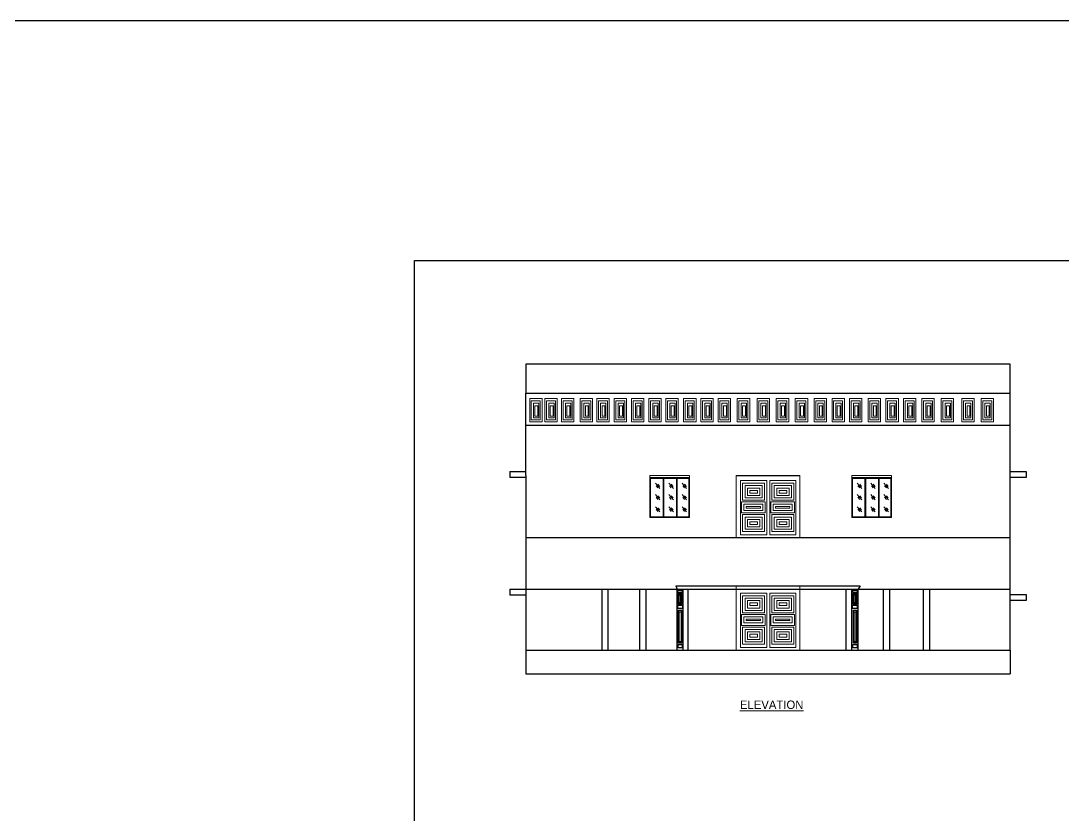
# Model space of a CAD drawing. Header units: metres. Extents: x 0 to 298, y 0 to 242.
# Drawn here: x 63.79 to 103.17, y 211.97 to 241.97 of the extents above; entities that cross this region are included whole.
import ezdxf

# ---------------------------------------------------------------- set-up
doc = ezdxf.new("R2010")
doc.units = ezdxf.units.M
doc.styles.add('style1', font='BKANT.TTF', dxfattribs={"height": 1})

msp = doc.modelspace()

# ---------------------------------------------------------------- linework, layer by layer
for p, q in [((78.66366, 176.03468), (78.66366, 232.92204)), ((78.66366, 232.92204), (181.04662, 232.92204))]:
    msp.add_line(p, q)
at = {"color": 1, "ltscale": 25}
for p, q in [((101.16848, 229.00183), (82.86848, 229.00183)), ((82.86848, 229.00183), (82.86848, 227.90183)), ((101.16848, 226.70183), (101.16848, 229.00183)), ((82.86848, 227.90183), (101.16848, 227.90183)), ((82.86848, 226.82325), (82.86848, 227.90183)), ((101.16848, 226.90183), (101.16848, 227.92765)), ((82.86848, 224.80183), (82.86848, 226.90183)), ((101.16848, 218.20183), (101.16848, 226.90183)), ((82.86848, 226.70183), (101.16848, 226.70183)), ((82.86848, 226.70183), (101.16848, 226.70183)), ((82.25848, 224.94451), (82.86848, 224.94451)), ((82.25848, 224.94451), (82.25848, 224.71451)), ((101.16848, 224.94451), (101.77848, 224.94451)), ((101.77848, 224.94451), (101.77848, 224.71451)), ((82.86848, 224.71451), (82.25848, 224.71451)), ((82.86848, 224.80183), (82.86848, 218.20183)), ((101.77848, 224.71451), (101.16848, 224.71451)), ((82.86848, 223.60183), (82.86848, 223.37183)), ((82.86848, 222.45183), (101.16848, 222.45183)), ((88.53481, 220.63201), (95.49751, 220.63201)), ((88.53481, 220.63201), (88.58221, 220.50183)), ((95.49751, 220.63201), (95.41848, 220.50183)), ((82.25848, 220.50183), (82.86848, 220.50183)), ((82.25848, 220.50183), (82.25848, 220.27183)), ((82.86848, 220.27183), (82.25848, 220.27183)), ((82.86848, 220.50183), (101.16848, 220.50183)), ((82.86848, 220.50183), (82.86848, 220.27183)), ((85.74716, 218.20183), (85.74716, 220.50183)), ((85.97716, 218.20183), (85.97716, 220.50183)), ((87.17961, 218.20183), (87.17961, 220.50183)), ((87.40961, 218.20183), (87.40961, 220.50183)), ((88.58221, 218.20183), (88.58221, 220.50183)), ((88.81221, 218.20183), (88.81221, 220.50183)), ((89.00716, 218.20183), (89.00716, 220.50183)), ((94.96981, 218.20183), (94.96981, 220.50183)), ((95.18848, 218.20183), (95.18848, 220.50183)), ((95.18848, 218.20183), (95.18848, 220.50183)), ((95.41848, 218.20183), (95.41848, 220.50183)), ((95.41848, 218.20183), (95.41848, 220.50183)), ((96.38545, 218.20183), (96.38545, 220.50183)), ((96.61545, 218.20183), (96.61545, 220.50183)), ((97.89858, 218.20183), (97.89858, 220.50183)), ((98.12858, 218.20183), (98.12858, 220.50183)), ((101.16848, 220.30183), (101.77848, 220.30183)), ((101.77848, 220.30183), (101.77848, 220.07183)), ((101.77848, 220.07183), (101.16848, 220.07183)), ((82.86848, 218.20183), (101.16848, 218.20183)), ((82.86848, 218.20183), (82.86848, 217.30183)), ((101.16848, 218.20183), (101.16848, 217.29938)), ((82.86848, 217.30183), (101.16848, 217.30183))]:
    msp.add_line(p, q, dxfattribs=at)
at = {"lineweight": 0, "ltscale": 50}
for p, q in [((89.05333, 224.79118), (87.55333, 224.79118)), ((89.05333, 224.71451), (87.55333, 224.71451)), ((96.68128, 224.79118), (95.18128, 224.79118)), ((96.68128, 224.71451), (95.18128, 224.71451))]:
    msp.add_line(p, q, dxfattribs=at)
at = {"lineweight": 0}
for p, q in [((87.55333, 224.79118), (89.05333, 224.79118)), ((89.05333, 224.79118), (87.55333, 224.79118)), ((89.05333, 224.79118), (87.55333, 224.79118)), ((89.05333, 224.79118), (87.55333, 224.79118)), ((87.55333, 224.79118), (89.05333, 224.79118)), ((87.55333, 224.79118), (87.55333, 223.21451)), ((87.55333, 224.71451), (89.05333, 224.71451)), ((87.57888, 223.24007), (87.57888, 224.68896)), ((89.02777, 224.68896), (87.57888, 224.68896)), ((89.05333, 224.71451), (87.59166, 224.71451)), ((89.05333, 224.71451), (87.59166, 224.71451)), ((87.93416, 224.30959), (87.76223, 224.50682)), ((88.05257, 223.24007), (88.05257, 224.68896)), ((88.08143, 223.24007), (88.08143, 224.68896)), ((88.44115, 224.30959), (88.26922, 224.50682)), ((88.56126, 223.24007), (88.56126, 224.68896)), ((88.59012, 223.24007), (88.59012, 224.68896)), ((88.94128, 224.30959), (88.76935, 224.50682)), ((89.02777, 223.24007), (89.02777, 224.68896)), ((89.05333, 224.71451), (89.05333, 224.79118)), ((89.05333, 224.79118), (89.05333, 224.79118)), ((89.05333, 223.21451), (89.05333, 224.71451)), ((89.05333, 223.21451), (89.05333, 224.71451)), ((89.05333, 224.71451), (89.05333, 224.71451)), ((90.81848, 222.45183), (90.81848, 224.79118)), ((93.21848, 222.45183), (93.21848, 224.79118)), ((95.18128, 224.79118), (96.68128, 224.79118)), ((96.68128, 224.79118), (95.18128, 224.79118)), ((96.68128, 224.79118), (95.18128, 224.79118)), ((96.68128, 224.79118), (95.18128, 224.79118)), ((95.18128, 224.79118), (96.68128, 224.79118)), ((95.18128, 224.79118), (95.18128, 223.21451)), ((95.18128, 224.71451), (96.68128, 224.71451)), ((95.20684, 223.24007), (95.20684, 224.68896)), ((96.65572, 224.68896), (95.20684, 224.68896)), ((96.68128, 224.71451), (95.21961, 224.71451)), ((96.68128, 224.71451), (95.21961, 224.71451)), ((95.56211, 224.30959), (95.39018, 224.50682)), ((95.68052, 223.24007), (95.68052, 224.68896)), ((95.70938, 223.24007), (95.70938, 224.68896)), ((96.06911, 224.30959), (95.89717, 224.50682)), ((96.18921, 223.24007), (96.18921, 224.68896)), ((96.21807, 223.24007), (96.21807, 224.68896)), ((96.56924, 224.30959), (96.39731, 224.50682)), ((96.65572, 223.24007), (96.65572, 224.68896)), ((96.68128, 224.71451), (96.68128, 224.79118)), ((96.68128, 224.79118), (96.68128, 224.79118)), ((96.68128, 223.21451), (96.68128, 224.71451)), ((96.68128, 223.21451), (96.68128, 224.71451)), ((96.68128, 224.71451), (96.68128, 224.71451)), ((87.85784, 224.33006), (87.7889, 224.40913)), ((87.92642, 224.38427), (87.85748, 224.46335)), ((88.36483, 224.33006), (88.2959, 224.40913)), ((88.43341, 224.38427), (88.36447, 224.46335)), ((88.86496, 224.33006), (88.79603, 224.40913)), ((88.93354, 224.38427), (88.86461, 224.46335)), ((95.48579, 224.33006), (95.41685, 224.40913)), ((95.55437, 224.38427), (95.48543, 224.46335)), ((95.99278, 224.33006), (95.92385, 224.40913)), ((96.06136, 224.38427), (95.99243, 224.46335)), ((96.49291, 224.33006), (96.42398, 224.40913)), ((96.56149, 224.38427), (96.49256, 224.46335)), ((87.93416, 223.87523), (87.76223, 224.07246)), ((87.85784, 223.8957), (87.7889, 223.97477)), ((87.92642, 223.94991), (87.85748, 224.02899)), ((88.44115, 223.87523), (88.26922, 224.07246)), ((88.36483, 223.8957), (88.2959, 223.97477)), ((88.43341, 223.94991), (88.36447, 224.02899)), ((88.94128, 223.87523), (88.76935, 224.07246)), ((88.86496, 223.8957), (88.79603, 223.97477)), ((88.93354, 223.94991), (88.86461, 224.02899)), ((95.56211, 223.87523), (95.39018, 224.07246)), ((95.48579, 223.8957), (95.41685, 223.97477)), ((95.55437, 223.94991), (95.48543, 224.02899)), ((96.06911, 223.87523), (95.89717, 224.07246)), ((95.99278, 223.8957), (95.92385, 223.97477)), ((96.06136, 223.94991), (95.99243, 224.02899)), ((96.56924, 223.87523), (96.39731, 224.07246)), ((96.49291, 223.8957), (96.42398, 223.97477)), ((96.56149, 223.94991), (96.49256, 224.02899)), ((87.93416, 223.42121), (87.76223, 223.61844)), ((87.85784, 223.44168), (87.7889, 223.52075)), ((87.92642, 223.49589), (87.85748, 223.57497)), ((88.44115, 223.42121), (88.26922, 223.61844)), ((88.36483, 223.44168), (88.2959, 223.52075)), ((88.43341, 223.49589), (88.36447, 223.57497)), ((88.94128, 223.42121), (88.76935, 223.61844)), ((88.86496, 223.44168), (88.79603, 223.52075)), ((88.93354, 223.49589), (88.86461, 223.57497)), ((95.56211, 223.42121), (95.39018, 223.61844)), ((95.48579, 223.44168), (95.41685, 223.52075)), ((95.55437, 223.49589), (95.48543, 223.57497)), ((96.06911, 223.42121), (95.89717, 223.61844)), ((95.99278, 223.44168), (95.92385, 223.52075)), ((96.06136, 223.49589), (95.99243, 223.57497)), ((96.56924, 223.42121), (96.39731, 223.61844)), ((96.49291, 223.44168), (96.42398, 223.52075)), ((96.56149, 223.49589), (96.49256, 223.57497)), ((87.55333, 223.21451), (89.05333, 223.21451)), ((87.57888, 223.24007), (89.02777, 223.24007)), ((95.18128, 223.21451), (96.68128, 223.21451)), ((95.20684, 223.24007), (96.65572, 223.24007)), ((90.81848, 218.20183), (90.81848, 220.63201)), ((93.21848, 218.20183), (93.21848, 220.63201))]:
    msp.add_line(p, q, dxfattribs=at)
at = {"color": 4, "ltscale": 25}
msp.add_lwpolyline([(0, 0), (297.63255, 0), (297.63255, 241.96779), (0, 241.96779)], close=True, dxfattribs=at)
at = {"lineweight": 0}
for points in [[(83.0128, 227.70702), (83.48042, 227.70702), (83.48042, 226.82325), (83.0128, 226.82325)], [(83.58828, 227.70702), (84.0559, 227.70702), (84.0559, 226.82325), (83.58828, 226.82325)], [(83.58828, 227.70702), (84.0559, 227.70702), (84.0559, 226.82325), (83.58828, 226.82325)], [(84.21989, 227.70702), (84.68751, 227.70702), (84.68751, 226.82325), (84.21989, 226.82325)], [(84.91757, 227.70702), (85.38519, 227.70702), (85.38519, 226.82325), (84.91757, 226.82325)], [(85.54723, 227.70702), (86.01485, 227.70702), (86.01485, 226.82325), (85.54723, 226.82325)], [(86.20877, 227.70702), (86.67639, 227.70702), (86.67639, 226.82325), (86.20877, 226.82325)], [(86.86234, 227.70702), (87.32995, 227.70702), (87.32995, 226.82325), (86.86234, 226.82325)], [(87.5159, 227.70702), (87.98352, 227.70702), (87.98352, 226.82325), (87.5159, 226.82325)], [(88.15718, 227.70702), (88.6248, 227.70702), (88.6248, 226.82325), (88.15718, 226.82325)], [(88.83054, 227.70702), (89.29816, 227.70702), (89.29816, 226.82325), (88.83054, 226.82325)], [(89.48163, 227.70702), (89.94925, 227.70702), (89.94925, 226.82325), (89.48163, 226.82325)], [(90.13339, 227.70702), (90.601, 227.70702), (90.601, 226.82325), (90.13339, 226.82325)], [(90.85838, 227.70702), (91.326, 227.70702), (91.326, 226.82325), (90.85838, 226.82325)], [(91.60701, 227.70702), (92.07463, 227.70702), (92.07463, 226.82325), (91.60701, 226.82325)], [(92.33201, 227.70702), (92.79963, 227.70702), (92.79963, 226.82325), (92.33201, 226.82325)], [(93.04912, 227.70702), (93.51674, 227.70702), (93.51674, 226.82325), (93.04912, 226.82325)], [(93.75835, 227.70702), (94.22597, 227.70702), (94.22597, 226.82325), (93.75835, 226.82325)], [(94.43607, 227.70702), (94.90368, 227.70702), (94.90368, 226.82325), (94.43607, 226.82325)], [(95.09802, 227.70702), (95.56563, 227.70702), (95.56563, 226.82325), (95.09802, 226.82325)], [(95.79764, 227.70702), (96.26526, 227.70702), (96.26526, 226.82325), (95.79764, 226.82325)], [(96.47506, 227.70702), (96.94268, 227.70702), (96.94268, 226.82325), (96.47506, 226.82325)], [(97.14137, 227.70702), (97.60899, 227.70702), (97.60899, 226.82325), (97.14137, 226.82325)], [(97.82989, 227.70702), (98.29751, 227.70702), (98.29751, 226.82325), (97.82989, 226.82325)], [(98.56512, 227.70702), (99.03274, 227.70702), (99.03274, 226.82325), (98.56512, 226.82325)], [(99.33748, 227.70702), (99.8051, 227.70702), (99.8051, 226.82325), (99.33748, 226.82325)], [(100.06771, 227.70702), (100.53533, 227.70702), (100.53533, 226.82325), (100.06771, 226.82325)], [(83.07525, 227.61092), (83.41514, 227.61092), (83.41514, 226.90399), (83.07525, 226.90399)], [(83.15825, 227.52798), (83.35981, 227.52798), (83.35981, 226.97508), (83.15825, 226.97508)], [(83.21358, 227.4332), (83.32424, 227.4332), (83.32424, 227.03827), (83.21358, 227.03827)], [(83.65073, 227.61092), (83.99061, 227.61092), (83.99061, 226.90399), (83.65073, 226.90399)], [(83.65073, 227.61092), (83.99061, 227.61092), (83.99061, 226.90399), (83.65073, 226.90399)], [(83.73372, 227.52798), (83.93528, 227.52798), (83.93528, 226.97508), (83.73372, 226.97508)], [(83.73372, 227.52798), (83.93528, 227.52798), (83.93528, 226.97508), (83.73372, 226.97508)], [(83.78905, 227.4332), (83.89971, 227.4332), (83.89971, 227.03827), (83.78905, 227.03827)], [(83.78905, 227.4332), (83.89971, 227.4332), (83.89971, 227.03827), (83.78905, 227.03827)], [(84.28234, 227.61092), (84.62223, 227.61092), (84.62223, 226.90399), (84.28234, 226.90399)], [(84.36534, 227.52798), (84.5669, 227.52798), (84.5669, 226.97508), (84.36534, 226.97508)], [(84.42067, 227.4332), (84.53133, 227.4332), (84.53133, 227.03827), (84.42067, 227.03827)], [(84.98002, 227.61092), (85.31991, 227.61092), (85.31991, 226.90399), (84.98002, 226.90399)], [(85.06302, 227.52798), (85.26458, 227.52798), (85.26458, 226.97508), (85.06302, 226.97508)], [(85.11835, 227.4332), (85.22901, 227.4332), (85.22901, 227.03827), (85.11835, 227.03827)], [(85.60968, 227.61092), (85.94956, 227.61092), (85.94956, 226.90399), (85.60968, 226.90399)], [(85.69267, 227.52798), (85.89423, 227.52798), (85.89423, 226.97508), (85.69267, 226.97508)], [(85.748, 227.4332), (85.85866, 227.4332), (85.85866, 227.03827), (85.748, 227.03827)], [(86.27122, 227.61092), (86.6111, 227.61092), (86.6111, 226.90399), (86.27122, 226.90399)], [(86.35421, 227.52798), (86.55577, 227.52798), (86.55577, 226.97508), (86.35421, 226.97508)], [(86.40954, 227.4332), (86.5202, 227.4332), (86.5202, 227.03827), (86.40954, 227.03827)], [(86.92478, 227.61092), (87.26467, 227.61092), (87.26467, 226.90399), (86.92478, 226.90399)], [(87.00778, 227.52798), (87.20934, 227.52798), (87.20934, 226.97508), (87.00778, 226.97508)], [(87.06311, 227.4332), (87.17377, 227.4332), (87.17377, 227.03827), (87.06311, 227.03827)], [(87.57835, 227.61092), (87.91824, 227.61092), (87.91824, 226.90399), (87.57835, 226.90399)], [(87.66135, 227.52798), (87.86291, 227.52798), (87.86291, 226.97508), (87.66135, 226.97508)], [(87.71668, 227.4332), (87.82734, 227.4332), (87.82734, 227.03827), (87.71668, 227.03827)], [(88.21963, 227.61092), (88.55952, 227.61092), (88.55952, 226.90399), (88.21963, 226.90399)], [(88.30263, 227.52798), (88.50419, 227.52798), (88.50419, 226.97508), (88.30263, 226.97508)], [(88.35796, 227.4332), (88.46862, 227.4332), (88.46862, 227.03827), (88.35796, 227.03827)], [(88.89299, 227.61092), (89.23287, 227.61092), (89.23287, 226.90399), (88.89299, 226.90399)], [(88.97598, 227.52798), (89.17754, 227.52798), (89.17754, 226.97508), (88.97598, 226.97508)], [(89.03131, 227.4332), (89.14197, 227.4332), (89.14197, 227.03827), (89.03131, 227.03827)], [(89.54408, 227.61092), (89.88397, 227.61092), (89.88397, 226.90399), (89.54408, 226.90399)], [(89.62708, 227.52798), (89.82864, 227.52798), (89.82864, 226.97508), (89.62708, 226.97508)], [(89.68241, 227.4332), (89.79307, 227.4332), (89.79307, 227.03827), (89.68241, 227.03827)], [(90.19583, 227.61092), (90.53572, 227.61092), (90.53572, 226.90399), (90.19583, 226.90399)], [(90.27883, 227.52798), (90.48039, 227.52798), (90.48039, 226.97508), (90.27883, 226.97508)], [(90.33416, 227.4332), (90.44482, 227.4332), (90.44482, 227.03827), (90.33416, 227.03827)], [(90.92083, 227.61092), (91.26071, 227.61092), (91.26071, 226.90399), (90.92083, 226.90399)], [(91.00382, 227.52798), (91.20538, 227.52798), (91.20538, 226.97508), (91.00382, 226.97508)], [(91.05915, 227.4332), (91.16981, 227.4332), (91.16981, 227.03827), (91.05915, 227.03827)], [(91.66946, 227.61092), (92.00935, 227.61092), (92.00935, 226.90399), (91.66946, 226.90399)], [(91.75246, 227.52798), (91.95402, 227.52798), (91.95402, 226.97508), (91.75246, 226.97508)], [(91.80779, 227.4332), (91.91845, 227.4332), (91.91845, 227.03827), (91.80779, 227.03827)], [(92.39446, 227.61092), (92.73434, 227.61092), (92.73434, 226.90399), (92.39446, 226.90399)], [(92.47745, 227.52798), (92.67901, 227.52798), (92.67901, 226.97508), (92.47745, 226.97508)], [(92.53278, 227.4332), (92.64344, 227.4332), (92.64344, 227.03827), (92.53278, 227.03827)], [(93.11157, 227.61092), (93.45145, 227.61092), (93.45145, 226.90399), (93.11157, 226.90399)], [(93.19456, 227.52798), (93.39612, 227.52798), (93.39612, 226.97508), (93.19456, 226.97508)], [(93.24989, 227.4332), (93.36056, 227.4332), (93.36056, 227.03827), (93.24989, 227.03827)], [(93.8208, 227.61092), (94.16069, 227.61092), (94.16069, 226.90399), (93.8208, 226.90399)], [(93.9038, 227.52798), (94.10536, 227.52798), (94.10536, 226.97508), (93.9038, 226.97508)], [(93.95913, 227.4332), (94.06979, 227.4332), (94.06979, 227.03827), (93.95913, 227.03827)], [(94.49851, 227.61092), (94.8384, 227.61092), (94.8384, 226.90399), (94.49851, 226.90399)], [(94.58151, 227.52798), (94.78307, 227.52798), (94.78307, 226.97508), (94.58151, 226.97508)], [(94.63684, 227.4332), (94.7475, 227.4332), (94.7475, 227.03827), (94.63684, 227.03827)], [(95.16046, 227.61092), (95.50035, 227.61092), (95.50035, 226.90399), (95.16046, 226.90399)], [(95.24346, 227.52798), (95.44502, 227.52798), (95.44502, 226.97508), (95.24346, 226.97508)], [(95.29879, 227.4332), (95.40945, 227.4332), (95.40945, 227.03827), (95.29879, 227.03827)], [(95.86009, 227.61092), (96.19998, 227.61092), (96.19998, 226.90399), (95.86009, 226.90399)], [(95.94309, 227.52798), (96.14465, 227.52798), (96.14465, 226.97508), (95.94309, 226.97508)], [(95.99842, 227.4332), (96.10908, 227.4332), (96.10908, 227.03827), (95.99842, 227.03827)], [(96.53751, 227.61092), (96.87739, 227.61092), (96.87739, 226.90399), (96.53751, 226.90399)], [(96.6205, 227.52798), (96.82206, 227.52798), (96.82206, 226.97508), (96.6205, 226.97508)], [(96.67583, 227.4332), (96.78649, 227.4332), (96.78649, 227.03827), (96.67583, 227.03827)], [(97.20382, 227.61092), (97.5437, 227.61092), (97.5437, 226.90399), (97.20382, 226.90399)], [(97.28681, 227.52798), (97.48837, 227.52798), (97.48837, 226.97508), (97.28681, 226.97508)], [(97.34214, 227.4332), (97.4528, 227.4332), (97.4528, 227.03827), (97.34214, 227.03827)], [(97.89234, 227.61092), (98.23223, 227.61092), (98.23223, 226.90399), (97.89234, 226.90399)], [(97.97534, 227.52798), (98.1769, 227.52798), (98.1769, 226.97508), (97.97534, 226.97508)], [(98.03067, 227.4332), (98.14133, 227.4332), (98.14133, 227.03827), (98.03067, 227.03827)], [(98.62757, 227.61092), (98.96746, 227.61092), (98.96746, 226.90399), (98.62757, 226.90399)], [(98.71057, 227.52798), (98.91213, 227.52798), (98.91213, 226.97508), (98.71057, 226.97508)], [(98.7659, 227.4332), (98.87656, 227.4332), (98.87656, 227.03827), (98.7659, 227.03827)], [(99.39993, 227.61092), (99.73981, 227.61092), (99.73981, 226.90399), (99.39993, 226.90399)], [(99.48292, 227.52798), (99.68448, 227.52798), (99.68448, 226.97508), (99.48292, 226.97508)], [(99.53825, 227.4332), (99.64891, 227.4332), (99.64891, 227.03827), (99.53825, 227.03827)], [(100.13016, 227.61092), (100.47004, 227.61092), (100.47004, 226.90399), (100.13016, 226.90399)], [(100.21315, 227.52798), (100.41471, 227.52798), (100.41471, 226.97508), (100.21315, 226.97508)], [(100.26848, 227.4332), (100.37914, 227.4332), (100.37914, 227.03827), (100.26848, 227.03827)], [(90.97779, 224.60264), (91.96919, 224.60264), (91.96919, 222.54952), (90.97779, 222.54952)], [(91.05902, 224.50341), (91.88722, 224.50341), (91.88722, 223.86076), (91.05902, 223.86076)], [(92.08409, 224.60264), (93.0755, 224.60264), (93.0755, 222.54952), (92.08409, 222.54952)], [(92.16532, 224.50341), (92.99352, 224.50341), (92.99352, 223.86076), (92.16532, 223.86076)], [(91.14902, 224.41341), (91.79722, 224.41341), (91.79722, 223.95076), (91.14902, 223.95076)], [(91.23902, 224.32341), (91.70722, 224.32341), (91.70722, 224.04076), (91.23902, 224.04076)], [(91.32902, 224.23341), (91.61722, 224.23341), (91.61722, 224.13076), (91.32902, 224.13076)], [(92.25532, 224.41341), (92.90352, 224.41341), (92.90352, 223.95076), (92.25532, 223.95076)], [(92.34532, 224.32341), (92.81352, 224.32341), (92.81352, 224.04076), (92.34532, 224.04076)], [(92.43532, 224.23341), (92.72352, 224.23341), (92.72352, 224.13076), (92.43532, 224.13076)], [(91.01422, 223.80083), (91.91454, 223.80083), (91.91454, 223.38702), (91.01422, 223.38702)], [(91.10422, 223.71083), (91.82454, 223.71083), (91.82454, 223.47702), (91.10422, 223.47702)], [(92.12053, 223.80083), (93.02084, 223.80083), (93.02084, 223.38702), (92.12053, 223.38702)], [(92.21053, 223.71083), (92.93084, 223.71083), (92.93084, 223.47702), (92.21053, 223.47702)], [(91.05902, 223.31745), (91.88722, 223.31745), (91.88722, 222.67481), (91.05902, 222.67481)], [(91.19422, 223.62083), (91.73454, 223.62083), (91.73454, 223.56702), (91.19422, 223.56702)], [(92.16532, 223.31745), (92.99352, 223.31745), (92.99352, 222.67481), (92.16532, 222.67481)], [(92.30053, 223.62083), (92.84084, 223.62083), (92.84084, 223.56702), (92.30053, 223.56702)], [(91.14902, 223.22745), (91.79722, 223.22745), (91.79722, 222.76481), (91.14902, 222.76481)], [(91.23902, 223.13745), (91.70722, 223.13745), (91.70722, 222.85481), (91.23902, 222.85481)], [(91.32902, 223.04745), (91.61722, 223.04745), (91.61722, 222.94481), (91.32902, 222.94481)], [(92.25532, 223.22745), (92.90352, 223.22745), (92.90352, 222.76481), (92.25532, 222.76481)], [(92.34532, 223.13745), (92.81352, 223.13745), (92.81352, 222.85481), (92.34532, 222.85481)], [(92.43532, 223.04745), (92.72352, 223.04745), (92.72352, 222.94481), (92.43532, 222.94481)], [(90.97779, 220.35264), (91.96919, 220.35264), (91.96919, 218.29952), (90.97779, 218.29952)], [(91.05902, 220.25341), (91.88722, 220.25341), (91.88722, 219.61076), (91.05902, 219.61076)], [(91.14902, 220.16341), (91.79722, 220.16341), (91.79722, 219.70076), (91.14902, 219.70076)], [(92.08409, 220.35264), (93.0755, 220.35264), (93.0755, 218.29952), (92.08409, 218.29952)], [(92.16532, 220.25341), (92.99352, 220.25341), (92.99352, 219.61076), (92.16532, 219.61076)], [(92.25532, 220.16341), (92.90352, 220.16341), (92.90352, 219.70076), (92.25532, 219.70076)], [(91.23902, 220.07341), (91.70722, 220.07341), (91.70722, 219.79076), (91.23902, 219.79076)], [(91.32902, 219.98341), (91.61722, 219.98341), (91.61722, 219.88076), (91.32902, 219.88076)], [(92.34532, 220.07341), (92.81352, 220.07341), (92.81352, 219.79076), (92.34532, 219.79076)], [(92.43532, 219.98341), (92.72352, 219.98341), (92.72352, 219.88076), (92.43532, 219.88076)], [(91.01422, 219.55083), (91.91454, 219.55083), (91.91454, 219.13702), (91.01422, 219.13702)], [(91.10422, 219.46083), (91.82454, 219.46083), (91.82454, 219.22702), (91.10422, 219.22702)], [(91.19422, 219.37083), (91.73454, 219.37083), (91.73454, 219.31702), (91.19422, 219.31702)], [(92.12053, 219.55083), (93.02084, 219.55083), (93.02084, 219.13702), (92.12053, 219.13702)], [(92.21053, 219.46083), (92.93084, 219.46083), (92.93084, 219.22702), (92.21053, 219.22702)], [(92.30053, 219.37083), (92.84084, 219.37083), (92.84084, 219.31702), (92.30053, 219.31702)], [(91.05902, 219.06745), (91.88722, 219.06745), (91.88722, 218.42481), (91.05902, 218.42481)], [(91.14902, 218.97745), (91.79722, 218.97745), (91.79722, 218.51481), (91.14902, 218.51481)], [(92.16532, 219.06745), (92.99352, 219.06745), (92.99352, 218.42481), (92.16532, 218.42481)], [(92.25532, 218.97745), (92.90352, 218.97745), (92.90352, 218.51481), (92.25532, 218.51481)], [(91.23902, 218.88745), (91.70722, 218.88745), (91.70722, 218.60481), (91.23902, 218.60481)], [(91.32902, 218.79745), (91.61722, 218.79745), (91.61722, 218.69481), (91.32902, 218.69481)], [(92.34532, 218.88745), (92.81352, 218.88745), (92.81352, 218.60481), (92.34532, 218.60481)], [(92.43532, 218.79745), (92.72352, 218.79745), (92.72352, 218.69481), (92.43532, 218.69481)]]:
    msp.add_lwpolyline(points, close=True, dxfattribs=at)
at = {"color": 0, "ltscale": 25}
msp.add_lwpolyline([(90.81848, 224.79118), (93.21848, 224.79118)], dxfattribs=at)
at = {"color": 1, "ltscale": 25}
for points in [[(88.61172, 220.46334), (88.77625, 220.46334), (88.77625, 220.37416), (88.61172, 220.37416)], [(88.62288, 220.34072), (88.7651, 220.34072), (88.7651, 219.93945), (88.62288, 219.93945)], [(88.64519, 220.31565), (88.74279, 220.31565), (88.74279, 219.95896), (88.64519, 219.95896)], [(88.66471, 220.28499), (88.7149, 220.28499), (88.7149, 219.98125), (88.66471, 219.98125)], [(95.218, 220.46334), (95.38253, 220.46334), (95.38253, 220.37416), (95.218, 220.37416)], [(95.22915, 220.34072), (95.37137, 220.34072), (95.37137, 219.93945), (95.22915, 219.93945)], [(95.25146, 220.31565), (95.34906, 220.31565), (95.34906, 219.95896), (95.25146, 219.95896)], [(95.27098, 220.28499), (95.32118, 220.28499), (95.32118, 219.98125), (95.27098, 219.98125)], [(88.60652, 219.89681), (88.78389, 219.89681), (88.78389, 219.77654), (88.60652, 219.77654)], [(95.2128, 219.89681), (95.39017, 219.89681), (95.39017, 219.77654), (95.2128, 219.77654)], [(88.64068, 219.71303), (88.7605, 219.71303), (88.7605, 218.4638), (88.64068, 218.4638)], [(88.66465, 219.64119), (88.73254, 219.64119), (88.73254, 218.51968), (88.66465, 218.51968)], [(95.24695, 219.71303), (95.36678, 219.71303), (95.36678, 218.4638), (95.24695, 218.4638)], [(95.27092, 219.64119), (95.33882, 219.64119), (95.33882, 218.51968), (95.27092, 218.51968)], [(88.62071, 218.40793), (88.78047, 218.40793), (88.78047, 218.28819), (88.62071, 218.28819)], [(95.22698, 218.40793), (95.38674, 218.40793), (95.38674, 218.28819), (95.22698, 218.28819)]]:
    msp.add_lwpolyline(points, close=True, dxfattribs=at)

# ---------------------------------------------------------------- texts
at = {"lineweight": 0, "insert": (89.69255, 216.29614), "char_height": 0.3194444, "attachment_point": 1, "style": 'style1'}
msp.add_mtext_dynamic_manual_height_columns('{\\W5.33259;\\L  \\W1;ELEVATION}', width=5.1279329, gutter_width=1, heights=[0], dxfattribs=at)

doc.saveas('drawing.dxf')
